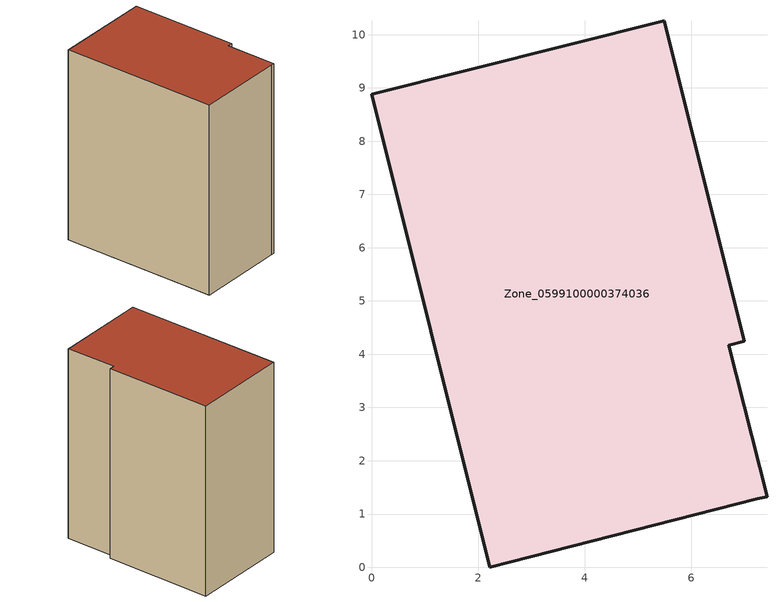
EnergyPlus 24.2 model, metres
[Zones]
Zone_0599100000374036
 floor ground (C_G): 7.24,1.29 2.22,0 0,8.88 5.5,10.26 7,4.24 6.71,4.17 7.42,1.32 z0
 wall outside (C_F): 5.5,10.26 0,8.88 2.22,0 7.24,1.29 7.42,1.32 6.71,4.17 7,4.24 5.5,10.26 z0:11.22
 roof outside (C_R): 2.22,0 7.24,1.29 7.42,1.32 6.71,4.17 7,4.24 5.5,10.26 0,8.88 z11.22
[BUILDING]
Pand.0599100000374036: North Axis=0; Terrain=City; Loads Convergence Tolerance Value=0.04; Temperature Convergence Tolerance Value=0.4; Solar Distribution=FullExterior; Maximum Number of Warmup Days=25; Minimum Number of Warmup Days=1
[Site:Location]
Rotterdam.The.Hague.AP_ZH_NLD Design_Conditions: Latitude=51.96; Longitude=4.45; Time Zone=1; Elevation=-4.5
[SITE:GROUNDTEMPERATURE:BUILDINGSURFACE]
18, 18, 18, 18, 18, 18, 18, 18, 18, 18, 18, 18
[MATERIAL] Thermal Absorptance=0.9; Solar Absorptance=0.7; Visible Absorptance=0.7
Name | Roughness | Thickness | Conductivity | Density | Specific Heat
G.TC.1992-2005 | MediumSmooth | 0.15 | 0.06 | 540 | 1210
F.TC.1992-2005 | Rough | 0.3 | 0.12 | 1920 | 840
R.TC.1992-2005 | MediumRough | 0.2 | 0.08 | 1500 | 1000
[CONSTRUCTION]
C_G: G.TC.1992-2005
C_F: F.TC.1992-2005
C_R: R.TC.1992-2005
[ZONE]
Zone_0599100000374036: Type=1; Multiplier=1; Ceiling Height=Autocalculate; Volume=Autocalculate; Floor Area=autocalculate; Part of Total Floor Area=Yes
[ZONEINFILTRATION:DESIGNFLOWRATE]
Infil_Zone_0599100000374036: Zone or ZoneList or Space or SpaceList=Zone_0599100000374036; Schedule=AlwaysOn; Design Flow Rate Calculation Method=Flow/Area; Flow Rate per Floor Area=0.0015; Constant Term Coefficient=1; Temperature Term Coefficient=0; Velocity Term Coefficient=0; Velocity Squared Term Coefficient=0
[HVACTEMPLATE:ZONE:IDEALLOADSAIRSYSTEM]
Zone_0599100000374036: Maximum Heating Supply Air Temperature=50; Minimum Cooling Supply Air Temperature=13; Maximum Heating Supply Air Humidity Ratio=0.0156; Minimum Cooling Supply Air Humidity Ratio=0.0077; Heating Limit=NoLimit; Cooling Limit=NoLimit; Dehumidification Control Type=ConstantSensibleHeatRatio; Cooling Sensible Heat Ratio=0.7; Dehumidification Setpoint=60; Humidification Control Type=None; Humidification Setpoint=30; Outdoor Air Method=None; Outdoor Air Flow Rate per Person=0.00944; Outdoor Air Flow Rate per Zone Floor Area=0; Outdoor Air Flow Rate per Zone=0; Demand Controlled Ventilation Type=None; Outdoor Air Economizer Type=NoEconomizer; Heat Recovery Type=None; Sensible Heat Recovery Effectiveness=0.7; Latent Heat Recovery Effectiveness=0.65
[ZONECONTROL:THERMOSTAT]
ThermostatControl_Zone_0599100000374036: Zone or ZoneList=Zone_0599100000374036; Control Type Schedule=DualSetpointControlType; Control 1=Thermostat_Zone_0599100000374036; Temperature Difference Between Cutout And Setpoint=0
[THERMOSTATSETPOINT:DUALSETPOINT]
Thermostat_Zone_0599100000374036: Heating Setpoint Temperature Schedule=HeatingSetpoint_Zone_0599100000374036; Cooling Setpoint Temperature Schedule=CoolingSetpoint_Zone_0599100000374036
[SCHEDULE:COMPACT]
HeatingSetpoint_Zone_0599100000374036: Through: 12/31, For: AllDays, Until: 24:00, 21
CoolingSetpoint_Zone_0599100000374036: Through: 12/31, For: AllDays, Until: 24:00, 24
DualSetpointControlType: Through: 12/31, For: AllDays, Until: 24:00, 4
AlwaysOn: Through: 12/31, For: AllDays, Until: 24:00, 1
